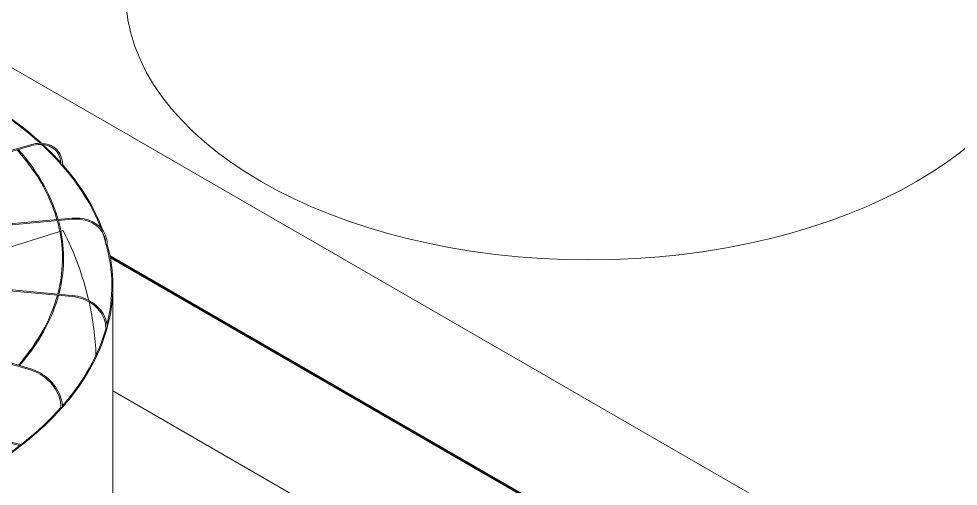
# Model space of a CAD drawing. Header units: millimetres. Extents: x -312439 to 477422, y -331570 to 212570.
# Drawn here: x 364267 to 366394, y 98686 to 99745 of the extents above; entities that cross this region are included whole.
import ezdxf

# ---------------------------------------------------------------- set-up
doc = ezdxf.new("R2010")
doc.units = ezdxf.units.MM

msp = doc.modelspace()

# ---------------------------------------------------------------- linework, layer by layer
at = {"color": 3, "linetype": 'Continuous', "lineweight": 0, "extrusion": (-1.11022e-16, 0.816497, 0.57735)}
for p, q in [((363738.745, 99930.327), (367696.481, 97645.327)), ((363525.426, 99233.636), (364293.996, 99459.73)), ((364294.688, 99457.38), (363527.062, 99231.564)), ((364387.891, 99293.349), (363534.803, 99215.34)), ((364388.114, 99290.91), (363535.26, 99212.922)), ((364360.231, 99263.177), (364134.704, 99192.526)), ((364367.675, 99265.508), (364362.583, 99263.913)), ((363533.733, 99194.026), (364387.891, 99115.919)), ((364388.114, 99118.359), (363534.456, 99196.42)), ((365472.095, 98631.577), (364473.761, 99207.966)), ((364474.193, 99205.716), (365468.198, 98631.827)), ((364474.609, 99203.476), (365464.318, 98632.067)), ((364293.996, 98949.538), (363522.668, 99176.443)), ((363524.507, 99178.456), (364294.688, 98951.888)), ((364480.379, 98577.163), (364480.379, 99140.051)), ((364480.379, 98902.145), (365003.032, 98600.391)), ((364099.849, 98819.991), (364272.567, 98780.619)), ((364269.6, 98778.317), (364108.373, 98815.069))]:
    msp.add_line(p, q, dxfattribs=at)
at = {"color": 3, "linetype": 'Continuous', "lineweight": 0}
for centre, major_axis, ratio, start_param, end_param in [((365557.427, 99804.504), (-1048.768, 0), 0.57735027, 0, 3.14159265), ((363431.61, 99140.051), (-1046.319, 0), 0.57735027, 3.70570419, 3.9258203), ((363431.61, 99140.051), (-1048.768, 0), 0.57735027, 3.70411228, 3.92650775), ((363431.61, 99140.051), (-1046.319, 0), 0.57735027, 3.61515195, 3.70067928), ((363431.61, 99140.051), (-1048.768, 0), 0.57735027, 3.61992048, 3.69877001), ((364364, 99414.214), (-1.225, 0.021), 0.57151893, 0, 0.48093441), ((364364, 99414.214), (-1.225, 0.021), 0.57151893, 0.48093441, 2.05173073), ((363431.61, 99140.051), (-1046.319, 0), 0.57735027, 3.3609423, 3.61148113), ((364365.091, 99414.535), (-1.225, 0), 0.57735027, 1.51847105, 3.14159265), ((363431.61, 99140.051), (-1048.768, 0), 0.57735027, 3.35086888, 3.61231471), ((363431.705, 98972.296), (1010.388, -32.497), 0.79709982, 0.20844184, 0.41264052), ((363431.61, 99140.051), (-1046.319, 0), 0.57735027, 3.30554955, 3.34466555), ((364465.219, 99234.358), (-1.225, 0.023), 0.57529521, 0, 0.1678974), ((364465.219, 99234.358), (-1.225, 0.023), 0.57529521, 0.1678974, 1.73869372), ((363431.61, 99140.051), (-1046.319, 0), 0.57735027, 2.9973499, 3.29716571), ((364466.429, 99234.468), (-1.225, 0), 0.57735027, 1.20431179, 3.14159265), ((363431.61, 99140.051), (-1048.768, 0), 0.57735027, 2.98561554, 3.29783032), ((363431.705, 98972.296), (1010.388, -32.497), 0.79709982, 0.05380476, 0.20420122), ((363431.61, 99140.051), (-1046.319, 0), 0.57735027, 2.6752935, 2.98289949), ((363431.61, 99140.051), (-1048.768, 0), 0.57735027, 2.67086857, 2.98332964), ((364465.219, 99045.245), (-1.225, 0.023), 0.57926583, 0, 1.42460911), ((364466.429, 99045.135), (-1.225, 0), 0.57735027, 0.89015252, 3.14159265), ((363431.61, 99140.051), (-1046.319, 0), 0.57735027, 2.35898226, 2.6687056), ((363431.61, 99140.051), (-1048.768, 0), 0.57735027, 2.35667794, 2.66891462), ((364364, 98865.389), (-1.225, 0.021), 0.58304212, 0, 1.10944839), ((364365.091, 98865.068), (-1.225, 0), 0.57735027, 0.57599326, 3.14159265)]:
    msp.add_ellipse(centre, major_axis=major_axis, ratio=ratio, start_param=start_param, end_param=end_param, dxfattribs=at)
for points, knots in [([(364353.724, 99290.225), (364351.702, 99297.306), (364349.435, 99304.365), (364329.97, 99358.863), (364301.843, 99405.026), (364263.533, 99448.215)], [2.519571261, 2.519571261, 2.519571261, 2.519571261, 2.559550642, 2.559550642, 2.829500903, 2.829500903, 2.829500903, 2.829500903]), ([(364356.206, 99290.452), (364354.092, 99297.893), (364351.71, 99305.309), (364332.085, 99360.01), (364304.103, 99405.979), (364266.128, 99448.979)], [2.518738954, 2.518738954, 2.518738954, 2.518738954, 2.560443172, 2.560443172, 2.827714195, 2.827714195, 2.827714195, 2.827714195]), ([(364366.316, 99414.535), (364366.316, 99421.464), (364365.118, 99428.063), (364360.416, 99439.94), (364356.912, 99445.215), (364347.949, 99453.882), (364342.496, 99457.272), (364330.212, 99461.837), (364323.385, 99463.013), (364309.033, 99463.064), (364301.509, 99461.94), (364293.996, 99459.73)], [4.71238898, 4.71238898, 4.71238898, 4.71238898, 5.02654825, 5.02654825, 5.34070751, 5.34070751, 5.65486678, 5.65486678, 5.96902604, 5.96902604, 6.28318531, 6.28318531, 6.28318531, 6.28318531]), ([(364294.688, 99457.38), (364301.95, 99459.517), (364309.199, 99460.584), (364322.936, 99460.492), (364329.421, 99459.333), (364340.989, 99454.933), (364346.071, 99451.694), (364354.369, 99443.462), (364357.585, 99438.468), (364361.845, 99427.176), (364362.887, 99420.879), (364362.775, 99414.235)], [6.28318531, 6.28318531, 6.28318531, 6.28318531, 6.60045335, 6.60045335, 6.91772139, 6.91772139, 7.23498943, 7.23498943, 7.55225747, 7.55225747, 7.86952551, 7.86952551, 7.86952551, 7.86952551]), ([(364355.45, 99121.345), (364357.056, 99127.416), (364358.483, 99133.502), (364369.784, 99188.84), (364367.986, 99238.864), (364354.399, 99287.827)], [2.204619764, 2.204619764, 2.204619764, 2.204619764, 2.238829514, 2.238829514, 2.515060108, 2.515060108, 2.515060108, 2.515060108]), ([(364357.924, 99121.119), (364359.609, 99127.519), (364361.095, 99133.936), (364372.201, 99189.431), (364370.342, 99239.285), (364356.878, 99288.053)], [2.205366155, 2.205366155, 2.205366155, 2.205366155, 2.241163262, 2.241163262, 2.514260549, 2.514260549, 2.514260549, 2.514260549]), ([(364467.653, 99234.468), (364467.653, 99241.413), (364466.322, 99248.243), (364461.127, 99260.985), (364457.265, 99266.895), (364447.407, 99277.21), (364441.415, 99281.613), (364427.897, 99288.496), (364420.374, 99290.975), (364404.529, 99293.782), (364396.209, 99294.11), (364387.891, 99293.349)], [4.71238898, 4.71238898, 4.71238898, 4.71238898, 5.02654825, 5.02654825, 5.34070751, 5.34070751, 5.65486678, 5.65486678, 5.96902604, 5.96902604, 6.28318531, 6.28318531, 6.28318531, 6.28318531]), ([(364388.114, 99290.91), (364396.175, 99291.647), (364404.231, 99291.317), (364419.524, 99288.565), (364426.758, 99286.142), (364439.681, 99279.46), (364445.368, 99275.202), (364454.643, 99265.288), (364458.23, 99259.634), (364462.967, 99247.483), (364464.118, 99240.987), (364463.994, 99234.381)], [6.28318531, 6.28318531, 6.28318531, 6.28318531, 6.60045335, 6.60045335, 6.91772139, 6.91772139, 7.23498943, 7.23498943, 7.55225747, 7.55225747, 7.86952551, 7.86952551, 7.86952551, 7.86952551]), ([(364266.311, 98960.235), (364270.427, 98964.951), (364274.422, 98969.702), (364315.381, 99020.278), (364341.211, 99069.067), (364354.806, 99118.945)], [1.889456602, 1.889456602, 1.889456602, 1.889456602, 1.918834976, 1.918834976, 2.200108517, 2.200108517, 2.200108517, 2.200108517]), ([(364268.897, 98959.475), (364273.098, 98964.31), (364277.174, 98969.181), (364318.002, 99019.904), (364343.73, 99068.745), (364357.282, 99118.718)], [1.891212574, 1.891212574, 1.891212574, 1.891212574, 1.921163042, 1.921163042, 2.200887841, 2.200887841, 2.200887841, 2.200887841]), ([(364387.891, 99115.919), (364395.952, 99115.182), (364404.016, 99113.378), (364419.338, 99107.818), (364426.593, 99104.063), (364439.567, 99094.982), (364445.282, 99089.659), (364454.604, 99077.988), (364458.21, 99071.643), (364462.967, 99058.573), (364464.118, 99051.85), (364463.994, 99045.268)], [0, 0, 0, 0, 0.31726804, 0.31726804, 0.63453608, 0.63453608, 0.95180412, 0.95180412, 1.26907216, 1.26907216, 1.5863402, 1.5863402, 1.5863402, 1.5863402]), ([(364467.653, 99045.135), (364467.653, 99052.079), (364466.323, 99059.135), (364461.148, 99072.774), (364457.305, 99079.356), (364447.496, 99091.414), (364441.532, 99096.888), (364428.063, 99106.209), (364420.561, 99110.055), (364404.744, 99115.749), (364396.432, 99117.598), (364388.114, 99118.359)], [4.71238898, 4.71238898, 4.71238898, 4.71238898, 5.02654825, 5.02654825, 5.34070751, 5.34070751, 5.65486678, 5.65486678, 5.96902604, 5.96902604, 6.28318531, 6.28318531, 6.28318531, 6.28318531]), ([(364293.996, 98949.538), (364301.259, 98947.401), (364308.533, 98944.197), (364322.366, 98935.965), (364328.922, 98930.94), (364340.654, 98919.575), (364345.827, 98913.238), (364354.268, 98899.896), (364357.536, 98892.893), (364361.846, 98878.935), (364362.887, 98871.984), (364362.775, 98865.41)], [0, 0, 0, 0, 0.31726804, 0.31726804, 0.63453608, 0.63453608, 0.95180412, 0.95180412, 1.26907216, 1.26907216, 1.5863402, 1.5863402, 1.5863402, 1.5863402]), ([(364366.316, 98865.068), (364366.316, 98871.997), (364365.119, 98879.255), (364360.47, 98893.735), (364357.018, 98900.955), (364348.201, 98914.67), (364342.837, 98921.163), (364330.714, 98932.8), (364323.957, 98937.943), (364309.699, 98946.382), (364302.2, 98949.678), (364294.688, 98951.888)], [4.71238898, 4.71238898, 4.71238898, 4.71238898, 5.02654825, 5.02654825, 5.34070751, 5.34070751, 5.65486678, 5.65486678, 5.96902604, 5.96902604, 6.28318531, 6.28318531, 6.28318531, 6.28318531])]:
    msp.add_open_spline(points, degree=3, knots=knots, dxfattribs=at)

doc.saveas('drawing.dxf')
